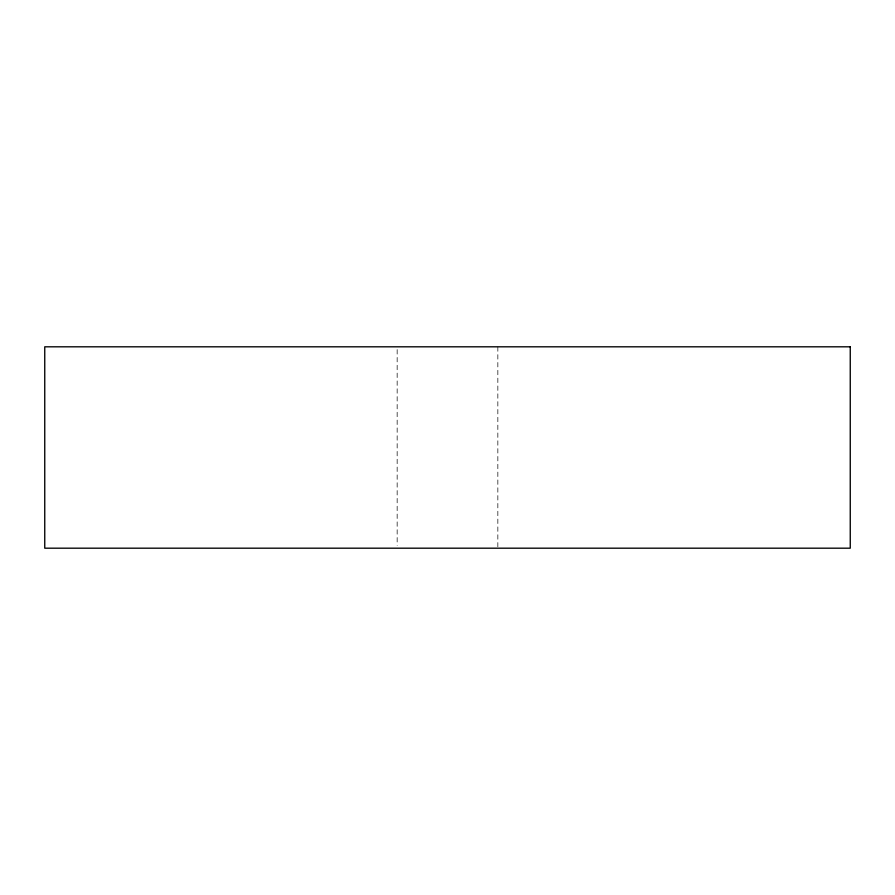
<?xml version="1.0" encoding="UTF-8"?>
<svg xmlns="http://www.w3.org/2000/svg" width="895" height="895" viewBox="0 0 895 895"><rect width="100%" height="100%" fill="white"/><g stroke="black" fill="none" stroke-linecap="round" stroke-linejoin="round"><path stroke-width="0.67" stroke-dasharray="4.47 3.36" d="M497.844 346.812L497.844 546.789M397.156 349.609L397.156 545.391"/><path stroke-width="1.34" d="M850.25 346.812L44.75 346.812L44.75 548.188L850.25 548.188L850.25 346.812"/></g></svg>
